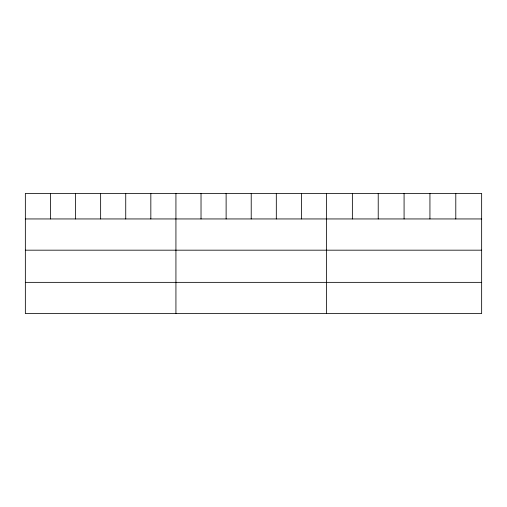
<?xml version="1.0" encoding="UTF-8"?>
<svg xmlns="http://www.w3.org/2000/svg" width="507" height="507" viewBox="0 0 507 507"><rect width="100%" height="100%" fill="white"/><g stroke="black" fill="none" stroke-linecap="round" stroke-linejoin="round"><path stroke-width="0.76" d="M481.65 218.948L481.65 313.586L25.35 313.586L25.35 193.414L481.65 193.414L481.65 218.948L25.35 218.948M25.35 250.179L481.65 250.179M25.35 282.355L481.65 282.355M455.793 193.414L455.793 218.948M429.936 193.414L429.936 218.948M404.079 193.414L404.079 218.948M378.222 193.414L378.222 218.948M352.365 193.414L352.365 218.948M326.508 193.414L326.508 313.586M301.412 193.414L301.412 218.948M276.315 193.414L276.315 218.948M251.219 193.414L251.219 218.948M226.122 193.414L226.122 218.948M201.025 193.414L201.025 218.948M175.929 193.414L175.929 313.586M150.833 193.414L150.833 218.948M125.736 193.414L125.736 218.948M100.64 193.414L100.64 218.948M75.543 193.414L75.543 218.948M50.447 193.414L50.447 218.948"/></g></svg>
